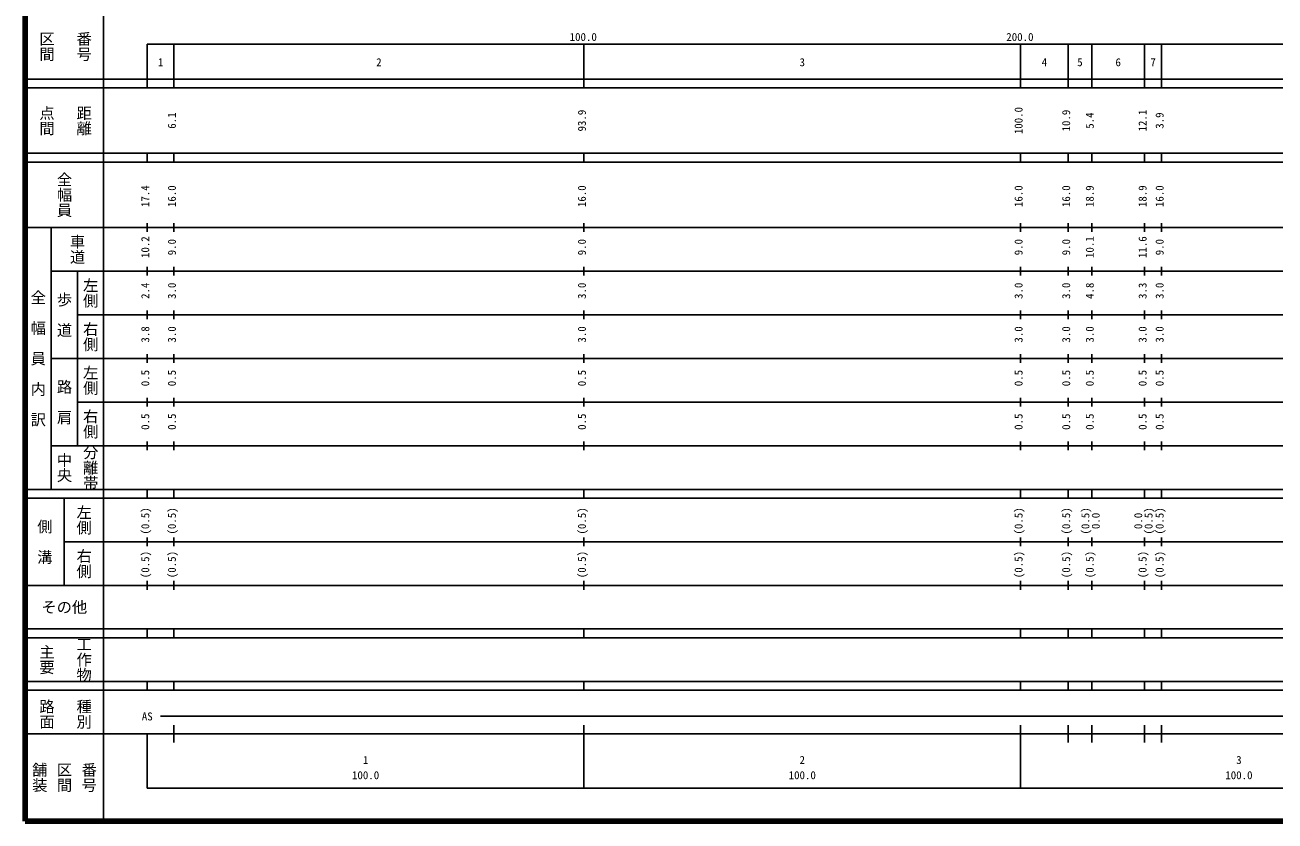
# Model space of a CAD drawing. Units: millimetres on the paper, enlarged 1000 times. Extents: x 40000 to 680000, y 20000 to 380000.
# Drawn here: x 40000 to 326264, y 20000 to 202409 of the extents above; entities that cross this region are included whole.
import ezdxf
from ezdxf.enums import TextEntityAlignment as Align

# ---------------------------------------------------------------- set-up
doc = ezdxf.new("R2010")
doc.units = ezdxf.units.MM
doc.header["$LTSCALE"] = 1000
doc.layers.add('M-TTL', color=2, linetype='Continuous', lineweight=140)
doc.layers.add('M-TTL-BAND', color=7, linetype='Continuous', lineweight=25)
doc.styles.add('@ＭＳ ゴシック', font='')
doc.styles.add('ＭＳ ゴシック', font='')
doc.styles.get('@ＭＳ ゴシック').set_extended_font_data('@MS Gothic')
doc.styles.get('ＭＳ ゴシック').set_extended_font_data('MS Gothic')

msp = doc.modelspace()

# ---------------------------------------------------------------- linework, layer by layer
at = {"layer": 'M-TTL'}
for p, q in [((40000, 380000), (40000, 20000)), ((40000, 20000), (680000, 20000))]:
    msp.add_line(p, q, dxfattribs=at)
at = {"layer": 'M-TTL-BAND'}
for p, q in [((58000, 370000), (58000, 20000)), ((68000, 198000), (579000, 198000)), ((68000, 198000), (68000, 188000)), ((74100, 188000), (74100, 198000)), ((168000, 188000), (168000, 198000)), ((268000, 188000), (268000, 198000)), ((278900, 188000), (278900, 198000)), ((284300, 188000), (284300, 198000)), ((296400, 188000), (296400, 198000)), ((300300, 188000), (300300, 198000)), ((40000, 190000), (579000, 190000)), ((40000, 188000), (579000, 188000)), ((40000, 173000), (579000, 173000)), ((68000, 171000), (68000, 173000)), ((74100, 171000), (74100, 173000)), ((168000, 171000), (168000, 173000)), ((268000, 171000), (268000, 173000)), ((278900, 171000), (278900, 173000)), ((284300, 171000), (284300, 173000)), ((296400, 171000), (296400, 173000)), ((300300, 171000), (300300, 173000)), ((40000, 171000), (579000, 171000)), ((40000, 156000), (579000, 156000)), ((46000, 96000), (46000, 156000)), ((68000, 155000), (68000, 157000)), ((74100, 155000), (74100, 157000)), ((168000, 155000), (168000, 157000)), ((268000, 155000), (268000, 157000)), ((278900, 155000), (278900, 157000)), ((284300, 155000), (284300, 157000)), ((296400, 155000), (296400, 157000)), ((300300, 155000), (300300, 157000)), ((46000, 146000), (579000, 146000)), ((52000, 146000), (52000, 106000)), ((68000, 145000), (68000, 147000)), ((74100, 145000), (74100, 147000)), ((168000, 145000), (168000, 147000)), ((268000, 145000), (268000, 147000)), ((278900, 145000), (278900, 147000)), ((284300, 145000), (284300, 147000)), ((296400, 145000), (296400, 147000)), ((300300, 145000), (300300, 147000)), ((52000, 136000), (579000, 136000)), ((68000, 135000), (68000, 137000)), ((74100, 135000), (74100, 137000)), ((168000, 135000), (168000, 137000)), ((268000, 135000), (268000, 137000)), ((278900, 135000), (278900, 137000)), ((284300, 135000), (284300, 137000)), ((296400, 135000), (296400, 137000)), ((300300, 135000), (300300, 137000)), ((46000, 126000), (579000, 126000)), ((68000, 125000), (68000, 127000)), ((74100, 125000), (74100, 127000)), ((168000, 125000), (168000, 127000)), ((268000, 125000), (268000, 127000)), ((278900, 125000), (278900, 127000)), ((284300, 125000), (284300, 127000)), ((296400, 125000), (296400, 127000)), ((300300, 125000), (300300, 127000)), ((52000, 116000), (579000, 116000)), ((68000, 115000), (68000, 117000)), ((74100, 115000), (74100, 117000)), ((168000, 115000), (168000, 117000)), ((268000, 115000), (268000, 117000)), ((278900, 115000), (278900, 117000)), ((284300, 115000), (284300, 117000)), ((296400, 115000), (296400, 117000)), ((300300, 115000), (300300, 117000)), ((46000, 106000), (579000, 106000)), ((68000, 105000), (68000, 107000)), ((74100, 105000), (74100, 107000)), ((168000, 105000), (168000, 107000)), ((268000, 105000), (268000, 107000)), ((278900, 105000), (278900, 107000)), ((284300, 105000), (284300, 107000)), ((296400, 105000), (296400, 107000)), ((300300, 105000), (300300, 107000)), ((40000, 96000), (579000, 96000)), ((68000, 94000), (68000, 96000)), ((74100, 94000), (74100, 96000)), ((168000, 94000), (168000, 96000)), ((268000, 94000), (268000, 96000)), ((278900, 94000), (278900, 96000)), ((284300, 94000), (284300, 96000)), ((296400, 94000), (296400, 96000)), ((300300, 94000), (300300, 96000)), ((40000, 94000), (579000, 94000)), ((49000, 94000), (49000, 74000)), ((49000, 84000), (579000, 84000)), ((68000, 83000), (68000, 85000)), ((74100, 83000), (74100, 85000)), ((168000, 83000), (168000, 85000)), ((268000, 83000), (268000, 85000)), ((278900, 83000), (278900, 85000)), ((284300, 83000), (284300, 85000)), ((296400, 83000), (296400, 85000)), ((300300, 83000), (300300, 85000)), ((68000, 73000), (68000, 75000)), ((74100, 73000), (74100, 75000)), ((168000, 73000), (168000, 75000)), ((268000, 73000), (268000, 75000)), ((278900, 73000), (278900, 75000)), ((284300, 73000), (284300, 75000)), ((296400, 73000), (296400, 75000)), ((300300, 73000), (300300, 75000)), ((40000, 74000), (579000, 74000)), ((40000, 64000), (579000, 64000)), ((68000, 62000), (68000, 64000)), ((74100, 62000), (74100, 64000)), ((168000, 62000), (168000, 64000)), ((268000, 62000), (268000, 64000)), ((278900, 62000), (278900, 64000)), ((284300, 62000), (284300, 64000)), ((296400, 62000), (296400, 64000)), ((300300, 62000), (300300, 64000)), ((40000, 62000), (579000, 62000)), ((40000, 52000), (579000, 52000)), ((68000, 50000), (68000, 52000)), ((74100, 50000), (74100, 52000)), ((168000, 50000), (168000, 52000)), ((268000, 50000), (268000, 52000)), ((278900, 50000), (278900, 52000)), ((284300, 50000), (284300, 52000)), ((296400, 50000), (296400, 52000)), ((300300, 50000), (300300, 52000)), ((40000, 50000), (579000, 50000)), ((71000, 44000), (554300, 44000)), ((74100, 38000), (74100, 42000)), ((168000, 27500), (168000, 42000)), ((268000, 27500), (268000, 42000)), ((278900, 38000), (278900, 42000)), ((284300, 38000), (284300, 42000)), ((296400, 38000), (296400, 42000)), ((300300, 38000), (300300, 42000)), ((40000, 40000), (579000, 40000)), ((68000, 40000), (68000, 27500)), ((68000, 27500), (579000, 27500))]:
    msp.add_line(p, q, dxfattribs=at)

# ---------------------------------------------------------------- texts
at = {"layer": 'M-TTL-BAND', "style": '@ＭＳ ゴシック'}
for s, p in [('区間', (45000, 197500)), ('番号', (53500, 197500)), ('点間', (45000, 180500)), ('距離', (53500, 180500)), ('全幅員', (49000, 163500)), ('車道', (52000, 151000)), ('左側', (55000, 141000)), ('全\u3000幅\u3000員\u3000内\u3000訳', (43000, 126000)), ('歩\u3000道', (49000, 136000)), ('右側', (55000, 131000)), ('左側', (55000, 121000)), ('路\u3000肩', (49000, 116000)), ('右側', (55000, 111000)), ('分離帯', (55000, 101000)), ('中央', (49000, 101000)), ('左側', (53500, 89000)), ('側\u3000溝', (44500, 84000)), ('右側', (53500, 79000)), ('主要', (45000, 57000)), ('工作物', (53500, 57000)), ('路面', (45000, 44500)), ('種別', (53500, 44500)), ('舗装', (43333, 30000)), ('区間', (49000, 30000)), ('番号', (54667, 30000))]:
    msp.add_text(s, height=2566, rotation=270, dxfattribs=at).set_placement(p, align=Align.MIDDLE_CENTER)
at = {"layer": 'M-TTL-BAND', "style": 'ＭＳ ゴシック'}
for s, p in [('100.0', (167844, 198195)), ('200.0', (267844, 198195)), ('1', (71050, 192405)), ('2', (121050, 192405)), ('3', (218000, 192405)), ('4', (273450, 192405)), ('5', (281600, 192405)), ('6', (290350, 192405)), ('7', (298350, 192405)), ('AS', (68000, 42500)), ('1', (118000, 32523)), ('2', (218000, 32523)), ('3', (318000, 32523)), ('100.0', (118000, 29033)), ('100.0', (218000, 29033)), ('100.0', (318000, 29033))]:
    msp.add_text(s, height=1833, dxfattribs=at).set_placement(p, align=Align.BOTTOM_CENTER)
for s, p in [('100.0', (269000, 180500)), ('6.1', (75100, 180500)), ('93.9', (169000, 180500)), ('10.9', (279900, 180500)), ('5.4', (285300, 180500)), ('12.1', (297400, 180500)), ('3.9', (301300, 180500)), ('17.4', (69000, 163174)), ('16.0', (75100, 163174)), ('16.0', (169000, 163174)), ('16.0', (269000, 163174)), ('16.0', (279900, 163174)), ('18.9', (285300, 163174)), ('18.9', (297400, 163174)), ('16.0', (301300, 163174)), ('10.2', (69000, 151500)), ('9.0', (75100, 151500)), ('9.0', (169000, 151500)), ('9.0', (269000, 151500)), ('9.0', (279900, 151500)), ('10.1', (285300, 151500)), ('11.6', (297400, 151500)), ('9.0', (301300, 151500)), ('2.4', (69000, 141500)), ('3.0', (75100, 141500)), ('3.0', (169000, 141500)), ('3.0', (269000, 141500)), ('3.0', (279900, 141500)), ('4.8', (285300, 141500)), ('3.3', (297400, 141500)), ('3.0', (301300, 141500)), ('3.8', (69000, 131500)), ('3.0', (75100, 131500)), ('3.0', (169000, 131500)), ('3.0', (269000, 131500)), ('3.0', (279900, 131500)), ('3.0', (285300, 131500)), ('3.0', (297400, 131500)), ('3.0', (301300, 131500)), ('0.5', (69000, 121500)), ('0.5', (75100, 121500)), ('0.5', (169000, 121500)), ('0.5', (269000, 121500)), ('0.5', (279900, 121500)), ('0.5', (285300, 121500)), ('0.5', (297400, 121500)), ('0.5', (301300, 121500)), ('0.5', (69000, 111500)), ('0.5', (75100, 111500)), ('0.5', (169000, 111500)), ('0.5', (269000, 111500)), ('0.5', (279900, 111500)), ('0.5', (285300, 111500)), ('0.5', (297400, 111500)), ('0.5', (301300, 111500)), ('(0.5)', (69000, 88764)), ('(0.5)', (75100, 88764)), ('(0.5)', (169000, 88764)), ('(0.5)', (269000, 88764)), ('(0.5)', (279900, 88764)), ('(0.5)', (284300, 88764)), ('0.0', (286670, 88764)), ('0.0', (296400, 88764)), ('(0.5)', (298770, 88764)), ('(0.5)', (301300, 88764)), ('(0.5)', (69000, 78764)), ('(0.5)', (75100, 78764)), ('(0.5)', (169000, 78764)), ('(0.5)', (269000, 78764)), ('(0.5)', (279900, 78764)), ('(0.5)', (285300, 78764)), ('(0.5)', (297400, 78764)), ('(0.5)', (301300, 78764))]:
    msp.add_text(s, height=1833, rotation=90, dxfattribs=at).set_placement(p, align=Align.BOTTOM_CENTER)
msp.add_text('その他', height=2566, dxfattribs=at).set_placement((49000, 69000), align=Align.MIDDLE_CENTER)

doc.saveas('drawing.dxf')
